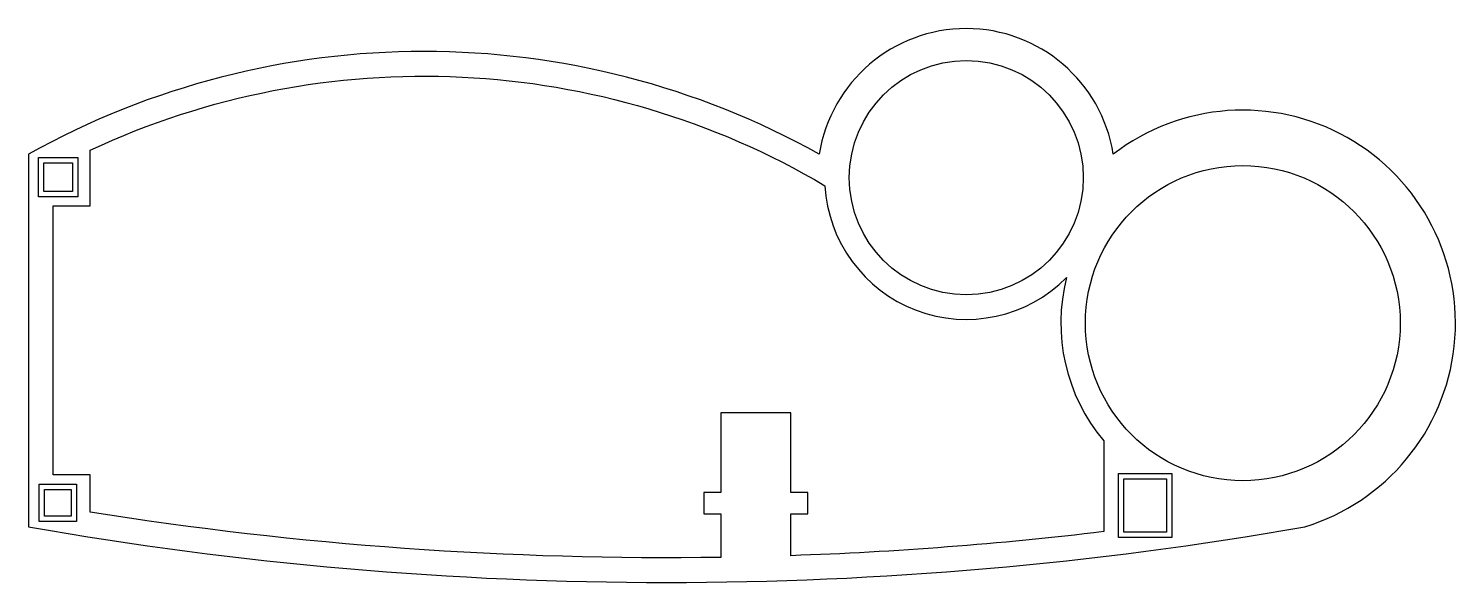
# Model space of a CAD drawing. Header units: millimetres. Extents: x 0 to 134, y -5 to 47.
import ezdxf

# ---------------------------------------------------------------- set-up
doc = ezdxf.new("R2010")
doc.units = ezdxf.units.MM
doc.layers.get('0').update_dxf_attribs({"linetype": 'CONTINUOUS'})

msp = doc.modelspace()

# ---------------------------------------------------------------- linework, layer by layer
for points in [[(102, 35, 0.85289), (74.35, 35, 0.259308), (0, 35), (0, 0, 0.087038), (120, 0, 1.19778)], [(65.09, 1.21), (65.09, -2.87, -0.043152), (5.81, 1.37), (5.81, 4.87), (2.31, 4.87), (2.31, 30.13), (5.81, 30.13), (5.81, 35.37, -0.247288), (74.89, 32.03, 0.6484), (97.61, 23.4, 0.242895), (101.1, 8.09), (101.1, -0.45, -0.021385), (71.69, -2.71), (71.69, 1.21), (73.29, 1.21), (73.29, 3.21), (71.69, 3.21), (71.69, 10.71), (65.09, 10.71), (65.09, 3.21), (63.49, 3.21), (63.49, 1.21)]]:
    msp.add_lwpolyline(points, format="xyb", close=True)
for points in [[(0.94, 31), (0.94, 34.68), (4.63, 34.68), (4.63, 31)], [(0.94, 34.68), (4.63, 34.68), (4.63, 31), (0.94, 31)], [(1.44, 34.18), (4.13, 34.18), (4.13, 31.5), (1.44, 31.5)], [(102.5, -1), (102.5, 5), (107.5, 5), (107.5, -1)], [(102.5, 5), (107.5, 5), (107.5, -1), (102.5, -1)], [(103, 4.5), (107, 4.5), (107, -0.5), (103, -0.5)], [(1, 0.5), (1, 4), (4.5, 4), (4.5, 0.5)], [(1, 4), (4.5, 4), (4.5, 0.5), (1, 0.5)], [(1.5, 3.5), (4, 3.5), (4, 1), (1.5, 1)]]:
    msp.add_lwpolyline(points, close=True)
for centre, radius in [((88.18, 32.79), 11), ((114.18, 19.13), 14.8)]:
    msp.add_circle(centre, radius)

doc.saveas('drawing.dxf')
